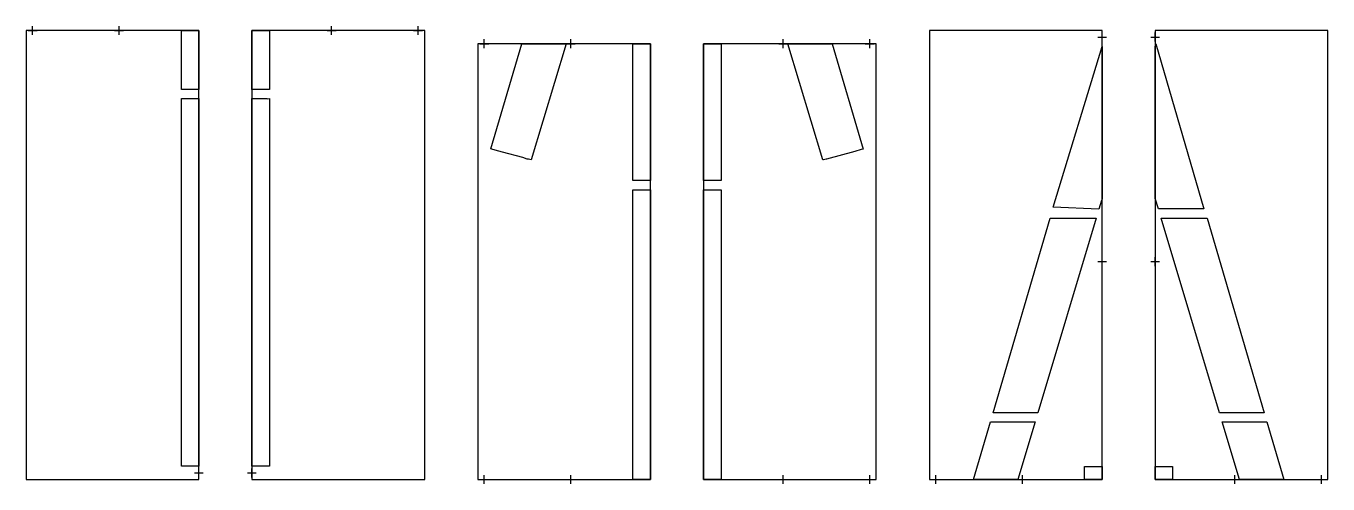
# Model space of a CAD drawing. Header units: inches. Extents: x 0 to 295, y -1 to 103.
import ezdxf

# ---------------------------------------------------------------- set-up
doc = ezdxf.new("R2010")
doc.units = ezdxf.units.IN
doc.header["$MEASUREMENT"] = 0
doc.layers.add('CUT', color=1, linetype='Continuous')
doc.layers.add('REG', color=5, linetype='Continuous')

msp = doc.modelspace()

# ---------------------------------------------------------------- linework, layer by layer
at = {"layer": 'CUT'}
for points in [[(35.15, 88.29), (35.15, 101.67), (39.11, 101.67), (39.11, 88.29)], [(54.7, 88.3), (54.48, 88.29), (51.11, 88.29), (51.11, 101.67), (55.07, 101.67), (55.07, 88.29)], [(114.31, 72.35), (113.69, 72.52), (113.45, 72.56), (112.41, 72.87), (107.83, 74.12), (106.99, 74.32), (105.64, 74.73), (105.22, 74.83), (112.21, 98.67), (122.21, 98.67)], [(137.37, 98.67), (141.33, 98.67), (141.33, 67.69), (137.37, 67.69)], [(157.29, 67.69), (153.33, 67.69), (153.33, 98.67), (157.29, 98.67)], [(181.13, 72.55), (181.09, 72.55), (180.52, 72.39), (180.35, 72.34), (172.45, 98.67), (182.45, 98.67), (189.44, 74.82), (189.02, 74.72), (187.54, 74.29)], [(243.45, 63.27), (243.42, 63.19), (242.79, 61.24), (232.5, 61.63), (243.55, 98.05), (243.55, 63.58)], [(256.29, 61.25), (255.56, 63.62), (255.55, 63.58), (255.55, 98.05), (255.73, 98.67), (266.55, 61.25)], [(35.15, 3.01), (35.15, 86.23), (39.11, 86.23), (39.11, 3)], [(55.07, 3), (51.11, 3), (51.11, 86.23), (54.48, 86.23), (54.69, 86.22), (55.07, 86.23)], [(137.37, 65.56), (141.33, 65.57), (141.33, 0), (137.37, 0)], [(157.29, 65.57), (157.29, 0), (153.33, 0), (153.33, 65.57)], [(228.98, 15.14), (218.87, 15.14), (231.79, 59.2), (242.2, 59.2)], [(270.12, 15.14), (256.89, 59.2), (267.31, 59.2), (280.23, 15.14)], [(228.36, 13.08), (224.43, 0), (214.43, 0), (218.26, 13.08), (227.59, 13.08), (227.74, 13.08)], [(270.74, 13.08), (280.83, 13.08), (284.67, 0), (274.66, 0)], [(239.59, 2.94), (243.55, 2.94), (243.55, 0), (239.59, 0)], [(259.51, 2.94), (259.51, 0), (255.55, 0), (255.55, 2.94)]]:
    msp.add_lwpolyline(points, close=True, dxfattribs=at)
at = {"layer": 'REG'}
for points in [[(0, 0), (39.11, 0), (39.11, 101.67), (0, 101.67)], [(51.11, 0), (90.22, 0), (90.22, 101.67), (51.11, 101.67)], [(204.44, 0), (243.55, 0), (243.55, 101.67), (204.44, 101.67)], [(255.55, 0), (294.66, 0), (294.66, 101.67), (255.55, 101.67)], [(102.22, 0), (141.33, 0), (141.33, 98.67), (102.22, 98.67)], [(153.33, 0), (192.44, 0), (192.44, 98.67), (153.33, 98.67)]]:
    msp.add_lwpolyline(points, close=True, dxfattribs=at)
for points in [[(0.5, 101.67), (2.5, 101.67)], [(1.5, 100.67), (1.5, 102.67)], [(20.05, 101.67), (22.05, 101.67)], [(21.05, 100.67), (21.05, 102.67)], [(68.16, 101.67), (70.16, 101.67)], [(69.16, 100.67), (69.16, 102.67)], [(87.72, 101.67), (89.72, 101.67)], [(88.72, 100.67), (88.72, 102.67)], [(243.55, 99.17), (243.55, 101.17)], [(255.55, 99.17), (255.55, 101.17)], [(102.72, 98.67), (104.72, 98.67)], [(103.72, 97.67), (103.72, 99.67)], [(122.27, 98.67), (124.27, 98.67)], [(123.27, 97.67), (123.27, 99.67)], [(170.38, 98.67), (172.38, 98.67)], [(171.38, 97.67), (171.38, 99.67)], [(189.94, 98.67), (191.94, 98.67)], [(190.94, 97.67), (190.94, 99.67)], [(242.55, 100.17), (244.55, 100.17)], [(254.55, 100.17), (256.55, 100.17)], [(243.55, 48.33), (243.55, 50.33)], [(255.55, 48.33), (255.55, 50.33)], [(242.55, 49.33), (244.55, 49.33)], [(254.55, 49.33), (256.55, 49.33)], [(38.11, 1.5), (40.11, 1.5)], [(39.11, 0.5), (39.11, 2.5)], [(50.11, 1.5), (52.11, 1.5)], [(51.11, 0.5), (51.11, 2.5)], [(102.72, 0), (104.72, 0)], [(103.72, -1), (103.72, 1)], [(122.27, 0), (124.27, 0)], [(123.27, -1), (123.27, 1)], [(170.38, 0), (172.38, 0)], [(171.38, -1), (171.38, 1)], [(189.94, 0), (191.94, 0)], [(190.94, -1), (190.94, 1)], [(204.94, 0), (206.94, 0)], [(205.94, -1), (205.94, 1)], [(224.49, 0), (226.49, 0)], [(225.49, -1), (225.49, 1)], [(272.6, 0), (274.6, 0)], [(273.6, -1), (273.6, 1)], [(292.16, 0), (294.16, 0)], [(293.16, -1), (293.16, 1)]]:
    msp.add_lwpolyline(points, dxfattribs=at)

doc.saveas('drawing.dxf')
